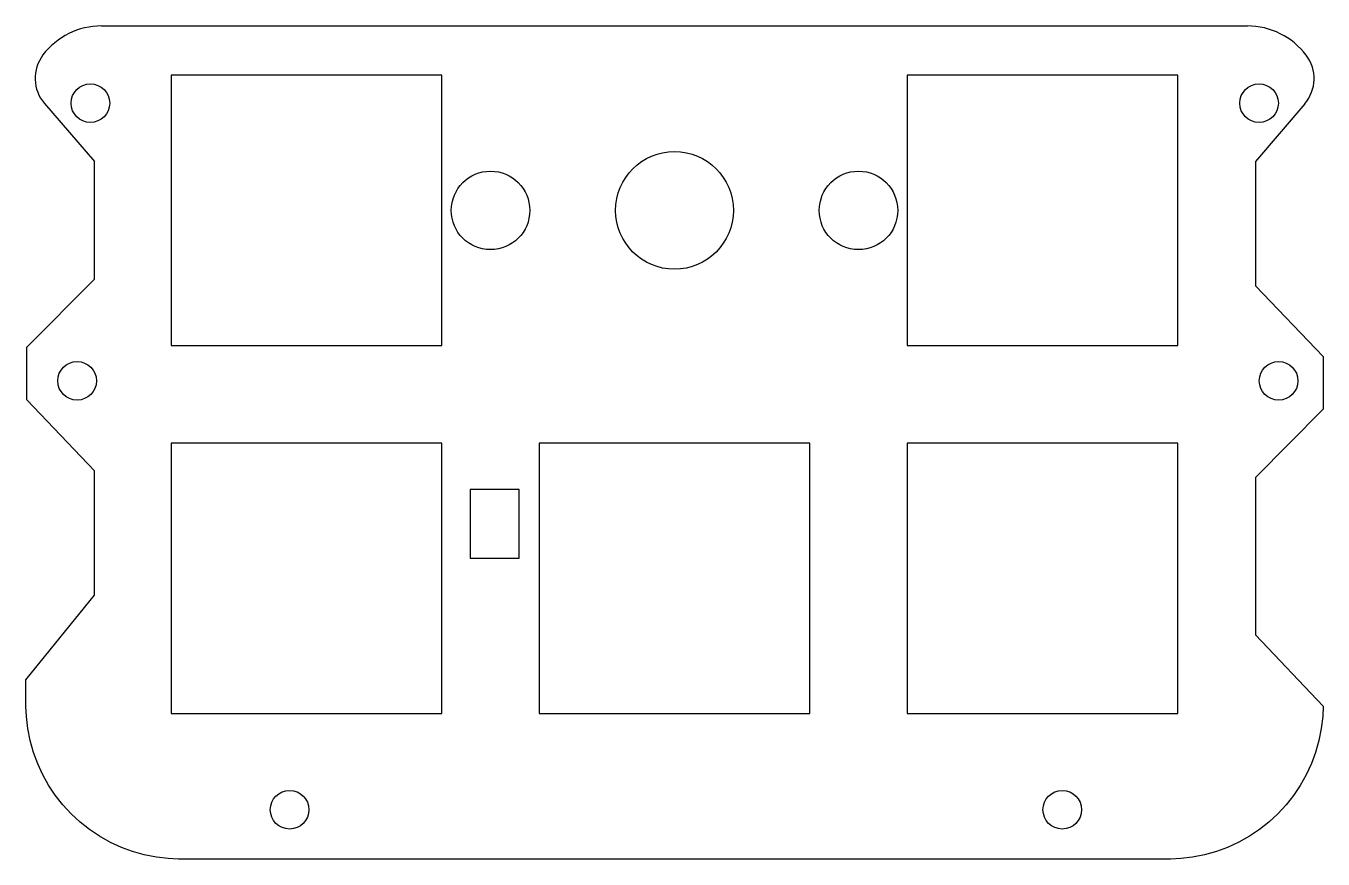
# Model space of a CAD drawing. Header units: millimetres. Extents: x -4.9 to 62.2, y -4.7 to 38.4.
import ezdxf

# ---------------------------------------------------------------- set-up
doc = ezdxf.new("R2010")
doc.units = ezdxf.units.MM
doc.header["$MEASUREMENT"] = 0

msp = doc.modelspace()

# ---------------------------------------------------------------- linework, layer by layer
for p, q in [((-0.994, 38.379), (58.326, 38.379)), ((-3.943, 34.357), (-1.35, 31.36)), ((61.305, 34.355), (58.746, 31.358)), ((-1.354, 25.28), (-1.35, 31.36)), ((58.746, 31.358), (58.746, 24.929)), ((-4.853, 21.753), (-1.354, 25.28)), ((62.246, 21.267), (58.746, 24.929)), ((-4.854, 19.02), (-4.853, 21.753)), ((62.246, 21.267), (62.246, 18.535)), ((-4.854, 19.02), (-1.354, 15.358)), ((62.246, 18.535), (58.746, 15.007)), ((-1.363, 8.918), (-1.359, 15.364)), ((58.746, 15.007), (58.745, 6.864)), ((-4.905, 4.538), (-1.363, 8.918)), ((62.245, 3.166), (58.745, 6.864)), ((-4.905, 3.156), (-4.905, 4.538)), ((-4.884, 2.639), (-4.905, 3.156)), ((62.245, 3.166), (62.226, 2.637)), ((-4.813, 2.011), (-4.884, 2.639)), ((62.226, 2.637), (62.152, 2.011)), ((-4.687, 1.387), (-4.813, 2.011)), ((-4.517, 0.777), (-4.687, 1.387)), ((62.029, 1.385), (61.855, 0.777)), ((62.152, 2.011), (62.029, 1.385)), ((-4.296, 0.187), (-4.517, 0.777)), ((61.855, 0.777), (61.644, 0.203)), ((-4.037, -0.378), (-4.296, 0.187)), ((61.644, 0.203), (61.379, -0.376)), ((-3.73, -0.922), (-4.037, -0.378)), ((61.379, -0.376), (61.065, -0.935)), ((-3.391, -1.435), (-3.73, -0.922)), ((61.065, -0.935), (60.721, -1.447)), ((-2.992, -1.942), (-3.391, -1.435)), ((-2.558, -2.41), (-2.992, -1.942)), ((60.333, -1.941), (59.906, -2.402)), ((60.721, -1.447), (60.333, -1.941)), ((-2.102, -2.83), (-2.558, -2.41)), ((59.906, -2.402), (59.446, -2.829)), ((-1.615, -3.215), (-2.102, -2.83)), ((-1.089, -3.567), (-1.615, -3.215)), ((58.948, -3.22), (58.434, -3.563)), ((59.446, -2.829), (58.948, -3.22)), ((-0.533, -3.879), (-1.089, -3.567)), ((0.038, -4.14), (-0.533, -3.879)), ((57.88, -3.876), (57.302, -4.14)), ((58.434, -3.563), (57.88, -3.876)), ((0.616, -4.353), (0.038, -4.14)), ((1.224, -4.526), (0.616, -4.353)), ((1.847, -4.649), (1.224, -4.526)), ((2.465, -4.722), (1.847, -4.649)), ((55.492, -4.649), (54.878, -4.722)), ((56.116, -4.527), (55.492, -4.649)), ((56.726, -4.353), (56.116, -4.527)), ((57.302, -4.14), (56.726, -4.353)), ((2.993, -4.744), (2.465, -4.722)), ((54.347, -4.744), (2.993, -4.744)), ((54.878, -4.722), (54.347, -4.744))]:
    msp.add_line(p, q)
for points in [[(16.62, 21.832), (16.62, 35.832), (2.621, 35.832), (2.621, 21.832)], [(54.72, 35.832), (40.721, 35.832), (40.721, 21.832), (54.72, 21.832)], [(16.62, 16.782), (2.621, 16.782), (2.621, 2.782), (16.62, 2.782)], [(21.671, 16.782), (21.671, 2.782), (35.67, 2.782), (35.67, 16.782)], [(40.721, 16.782), (40.721, 2.782), (54.72, 2.782), (54.72, 16.782)], [(18.084, 10.824), (20.624, 10.824), (20.624, 14.38), (18.084, 14.38)]]:
    msp.add_lwpolyline(points, close=True)
for centre, radius in [((-1.569, 34.381), 1), ((58.931, 34.381), 1), ((28.671, 28.832), 3.048), ((19.146, 28.832), 2.032), ((38.196, 28.832), 2.032), ((-2.255, 20.01), 1), ((59.945, 20.01), 1), ((8.745, -2.19), 1), ((48.745, -2.19), 1)]:
    msp.add_circle(centre, radius)
for centre, radius, start, end in [((-0.994, 34.574), 3.805, 90, 142.77651), ((58.326, 34.552), 3.827, 37.09675, 90), ((-2.431, 35.666), 2, 142.77651, 220.87017), ((59.783, 35.654), 2, -40.48461, 37.09675)]:
    msp.add_arc(centre, radius, start, end)

doc.saveas('drawing.dxf')
